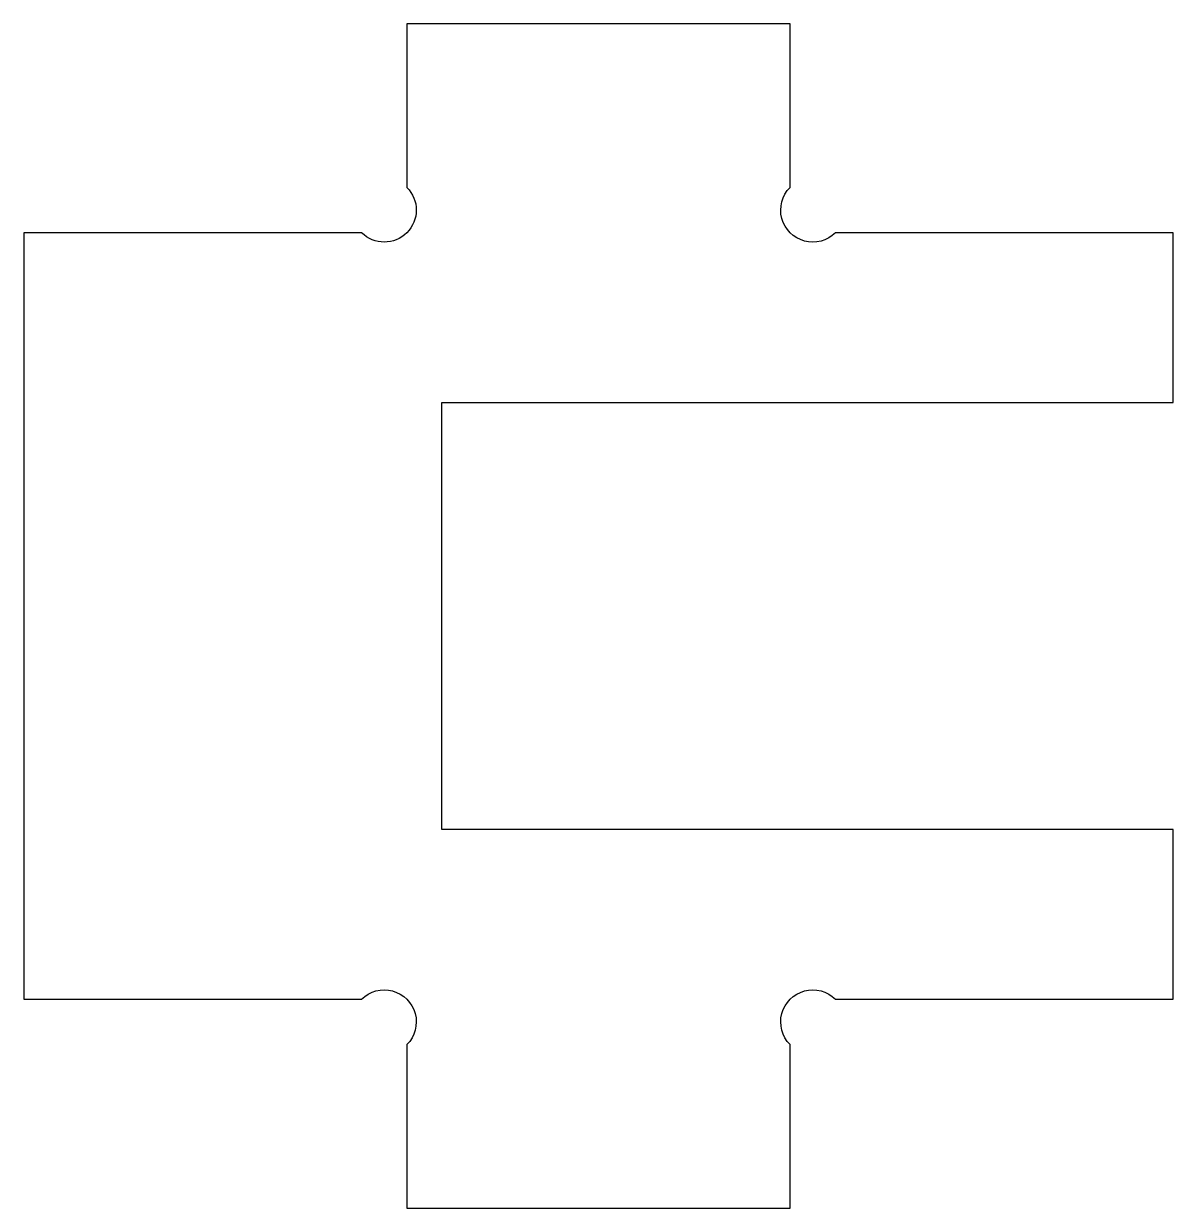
# Model space of a CAD drawing. Header units: millimetres. Extents: x -66 to 0, y -68 to 0.
import ezdxf

# ---------------------------------------------------------------- set-up
doc = ezdxf.new("R2010")
doc.units = ezdxf.units.MM

msp = doc.modelspace()

# ---------------------------------------------------------------- linework, layer by layer
msp.add_lwpolyline([(-42, -21.75), (0, -21.75), (0, -12), (-19.4, -12, -1), (-22, -9.4), (-22, 0), (-44, 0), (-44, -9.4, -1), (-46.6, -12), (-66, -12), (-66, -56), (-46.6, -56, -1), (-44, -58.6), (-44, -68), (-22, -68), (-22, -58.6, -1), (-19.4, -56), (0, -56), (0, -46.25), (-42, -46.25)], format="xyb", close=True)

doc.saveas('drawing.dxf')
